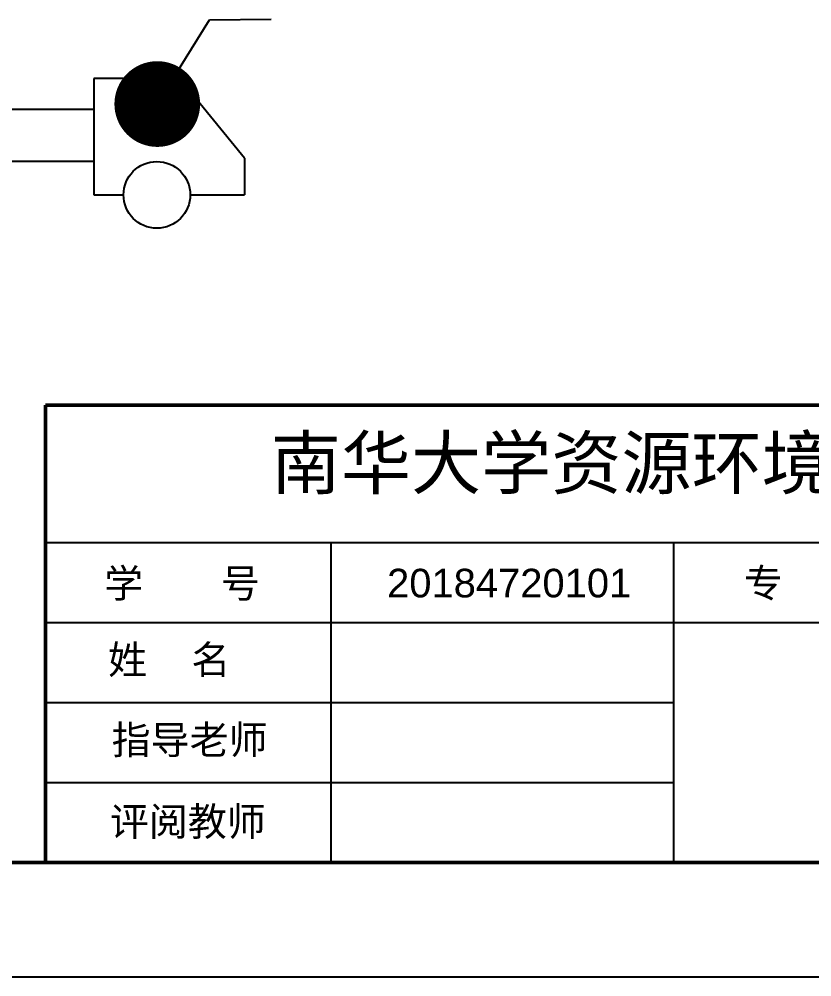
# Model space of a CAD drawing. Header units: millimetres. Extents: x 3322 to 3742, y 971 to 1565.
# Drawn here: x 3549.7 to 3619.1, y 970.7 to 1054.5 of the extents above; entities that cross this region are included whole.
import ezdxf

# ---------------------------------------------------------------- set-up
doc = ezdxf.new("R2010")
doc.units = ezdxf.units.MM
doc.layers.add('标题栏', color=7, linetype='Continuous')
doc.layers.add('设备', color=7, linetype='Continuous')
doc.styles.get("Standard").update_dxf_attribs({"font": 'arial.ttf'})
doc.dimstyles.new('ISO-25', dxfattribs={"dimtxt": 2.5, "dimasz": 2.5, "dimexe": 1.25, "dimexo": 0.625, "dimtad": 1, "dimtxsty": 'Standard', "dimcen": 2.5, "dimadec": 0, "dimazin": 0, "dimtfac": 1, "dimtmove": 0, "dimatfit": 3, "dimfxl": 1, "dimarcsym": 0})

msp = doc.modelspace()

# ---------------------------------------------------------------- hatches: boundary and pattern name
at = {"layer": '设备'}
h = msp.add_hatch(color=256, dxfattribs=at)
edge = h.paths.add_edge_path()
edge.add_arc((3561.814, 1047.092), 0.167, 0, 360)

# ---------------------------------------------------------------- linework, layer by layer
at = {"lineweight": 50}
for p, q in [((3552.025, 980.731), (3552.025, 1020.731)), ((3552.025, 1020.731), (3732.025, 1020.731)), ((3347.025, 980.731), (3732.025, 980.731))]:
    msp.add_line(p, q, dxfattribs=at)
for p, q in [((3552.025, 1008.731), (3732.025, 1008.731)), ((3577.025, 980.731), (3577.025, 1008.731)), ((3607.025, 980.731), (3607.025, 1008.731)), ((3552.025, 1001.731), (3732.025, 1001.731)), ((3552.025, 994.731), (3607.025, 994.731)), ((3552.025, 987.731), (3607.025, 987.731)), ((3322.025, 970.731), (3742.025, 970.731))]:
    msp.add_line(p, q)
at = {"layer": '设备', "ltscale": 0.5}
for p, q in [((3566.381, 1054.442), (3571.779, 1054.509)), ((3563.758, 1049.319), (3556.265, 1049.319))]:
    msp.add_line(p, q, dxfattribs=at)
at = {"layer": '设备'}
for p, q in [((3556.265, 1049.319), (3556.265, 1039.135)), ((3569.452, 1042.352), (3563.758, 1049.319)), ((3569.452, 1042.352), (3569.452, 1039.135)), ((3556.265, 1039.135), (3558.857, 1039.135)), ((3564.698, 1039.135), (3569.452, 1039.135))]:
    msp.add_line(p, q, dxfattribs=at)
msp.add_lwpolyline([(3534.685, 1046.647), (3556.265, 1046.647), (3556.265, 1042.055), (3534.685, 1042.055)], close=True, dxfattribs=at)
msp.add_circle((3561.777, 1039.135), 2.92, dxfattribs=at)

# ---------------------------------------------------------------- texts
at = {"layer": '标题栏', "attachment_point": 1}
for s, insert, char_height, width in [('{\\fSimSun|b0|i0|c134|p2;南华大学资源环境与安全工程学院本科毕业设计}', (3571.74, 1017.942), 4.5, 135.635), ('{\\fSimSun|b0|i0|c134|p2;学    号}', (3557.168, 1006.405), 2.5, 14.56215), ('20184720101', (3581.922, 1006.428), 2.5, 20.07612), ('专    业', (3613.139, 1006.426), 2.5, 14.72346), ('姓    名', (3557.505, 999.722), 2.5, 14.38617), ('指导老师', (3557.82, 992.715), 2.5, 14.63547), ('评阅教师', (3557.661, 985.566), 2.5, 14.69413)]:
    msp.add_mtext(s, dxfattribs=dict(at, insert=insert, char_height=char_height, width=width))

# ---------------------------------------------------------------- leaders
at = {"layer": '设备', "ltscale": 0.5}
msp.add_leader([(3561.811, 1047.083), (3566.381, 1054.442)], dimstyle='ISO-25', override={"dimasz": 30, "dimgap": 0.625, "dimtad": 0, "dimldrblk": 'DotSmall'}, dxfattribs=at)

doc.saveas('drawing.dxf')
